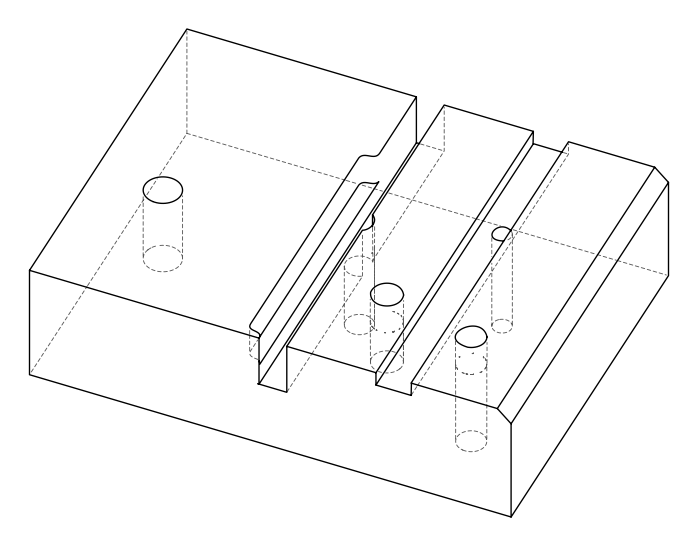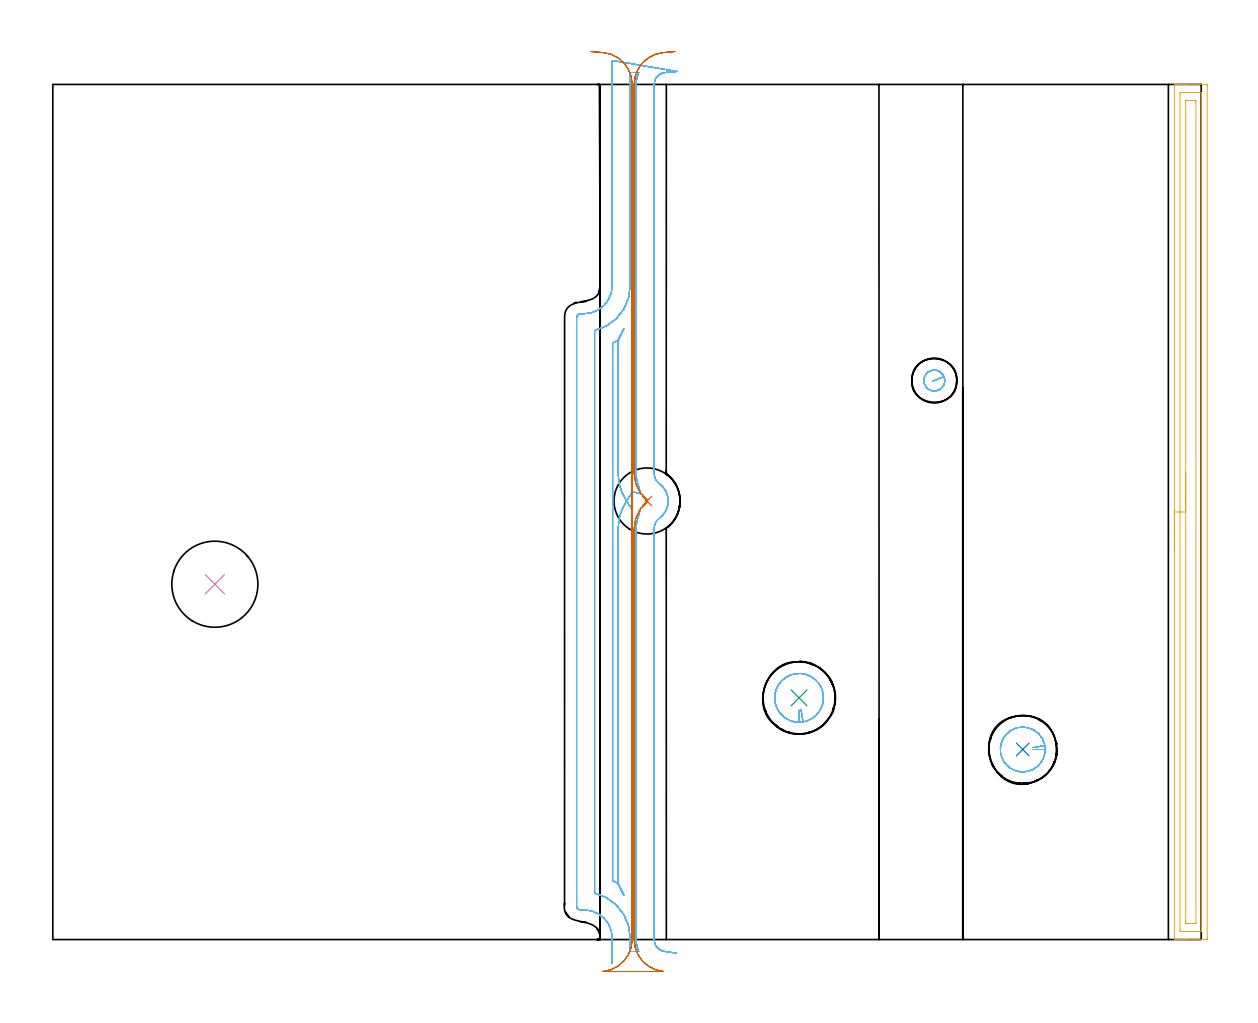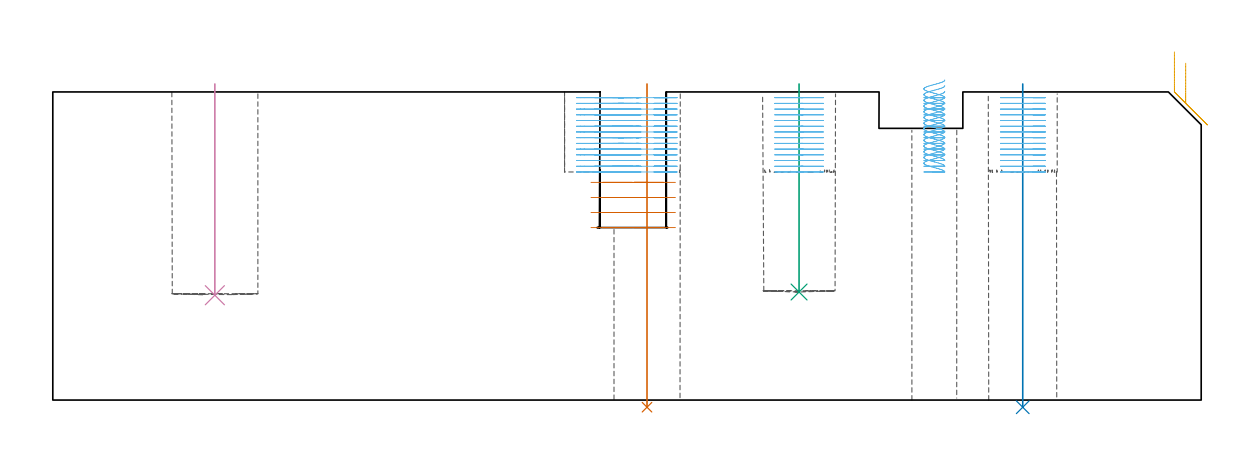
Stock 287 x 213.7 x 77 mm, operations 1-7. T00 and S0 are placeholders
(PLAN: 10 operations, 8 tool changes, 54.3 min)
(1 INDEXABLE_INSERT_DRILL_THROUGH_HOLE_FROM_SOLID | STEP1HOLE | NXT0302_004 | 0.32 min | 16448 mm3)
(2 INDEXABLE_INSERT_DRILL_THROUGH_HOLE_FROM_SOLID_1 | STEP1HOLE_1 | NXT0302_005 | 0.32 min | 17460 mm3)
(3 INDEXABLE_INSERT_DRILL_BLIND_HOLE_FROM_SOLID | STEP1POCKET | NXT0302_007 | 0.21 min | 12657 mm3)
(4 INDEXABLE_INSERT_DRILL_BLIND_HOLE_FROM_SOLID_1 | STEP1POCKET_1 | NXT0302_014 | 0.21 min | 18339 mm3)
(5 AREA_MILL | FG_CHAMFER_SURFACE | UGT0205_001 | 5.36 min | 7188 mm3)
(6 MILL_OPEN_POCKET | POCKET_OPEN | UGT0201_014 | Follow Part, ap 1.5, ae 75% | 40.43 min | 96714 mm3)
(7 MILL_RECTANGULAR_SLOT | SLOT_RECTANGULAR | NXT0201_012 | Follow Part, ap 4, ae 75% | 4.05 min | 46500 mm3)
(8 MILL_RECTANGULAR_SLOT_1 | SLOT_RECTANGULAR_1 | NXT0201_012 | Follow Part, ap 4, ae 75% | 3.05 min | 39784 mm3)
(9 SPOT_DRILL | STEP1HOLE_2 | NXT0321_9005460120000 | 0.03 min | 0 mm3)
(10 DRILL_THROUGH_HOLE_INTO_CENTER | STEP1HOLE_2 | NXT0301_083 | 0.3 min | 5597 mm3)
(TOOL NXT0302_004 | Index. Insert Drill 16.5mm [880-D1650L20-05] | D16.5 PA176 FL83 Z2)
(TOOL NXT0302_005 | Index. Insert Drill 17mm [880-D1700L20-05] | D17 PA176 FL85 Z2)
(TOOL NXT0302_007 | Index. Insert Drill 18mm [880-D1800L25-05] | D18 PA176 FL90 Z2)
(TOOL NXT0302_014 | Index. Insert Drill 21.5mm [880-D2150L25-03] | D21.5 PA176 FL65 Z2)
(TOOL UGT0205_001 | Chamfer Mill 20 x 3 x 45 deg. | D20 FL50 Z2)
(TOOL UGT0201_014 | End mill 6 mm | D6 FL24 Z4)
(TOOL NXT0201_012 | ENDMILL 16mm [2P460-1600-NA 1630] | D16 FL38 Z6)
(TOOL NXT0321_9005460120000 | NC Spot Drill, 142deg, 12mm, Carbide, Uncoated | D12 PA142 FL30 Z2)
(TOOL NXT0301_083 | Carbide Drill 11.2mm [860.1-1120-056A1-MM 2214] | D11.2 PA140 FL72 Z2)
(OP 1 INDEXABLE_INSERT_DRILL_THROUGH_HOLE_FROM_SOLID)
G17 G21 G94 G90
T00 M6
G54
G17 G0 G90 X148.5 Y109.6 S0 M3
G43 Z87. H1
G94 G81 G98 Z-1.788 F250. R79.
G80
M5
M2
(OP 2 INDEXABLE_INSERT_DRILL_THROUGH_HOLE_FROM_SOLID_1)
G17 G21 G94 G90
T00 M6
G54
G17 G0 G90 X242.4 Y47.5 S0 M3
G43 Z87. H1
G94 G81 G98 Z-1.797 F250. R79.
G80
M5
M2
(OP 3 INDEXABLE_INSERT_DRILL_BLIND_HOLE_FROM_SOLID)
G17 G21 G94 G90
T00 M6
G54
G17 G0 G90 X186.5 Y60.4 S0 M3
G43 Z87. H1
G94 G81 G98 Z27. F250. R79.
G80
M5
M2
(OP 4 INDEXABLE_INSERT_DRILL_BLIND_HOLE_FROM_SOLID_1)
G17 G21 G94 G90
T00 M6
G54
G17 G0 G90 X40.5 Y88.8 S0 M3
G43 Z87. H1
G94 G81 G98 Z26.2 F250. R79.
G80
M5
M2
(OP 5 AREA_MILL)
G17 G21 G94 G90
T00 M6
G54
G17 G0 G90 X280.3 Y96.85 S1061 M3
G43 Z87. H0
G94 G1 Y96.888 Z86.128 F250.
Y97.002 Z85.263
Y97.191 Z84.412
Y97.453 Z83.58
Y97.787 Z82.774
Y98.19 Z82.
Y98.659 Z81.264
Y99.19 Z80.572
Y99.779 Z79.929
Y100.422 Z79.339
Y101.114 Z78.808
Y101.85 Z78.34
Y102.624 Z77.937
Y103.43 Z77.603
Y104.262 Z77.341
Y105.114 Z77.152
Y105.978 Z77.038
Y106.85 Z77.
Y213.537
X280.302 Y213.691 Z76.988
X280.337 Y213.7 Z76.953
X280.701 Z76.599
X281.084 Z76.215
X281.735 Z75.56
X282.949 Z74.348
X283.512 Z73.782
X287.953 Z69.344
X288.236 Y213.698 Z69.061
X288.492 Y213.69 Z68.806
X288.499 Y213.434 Z68.799
X288.5 Y0.61 Z68.8
X288.497 Y0.264 Z68.801
X288.492 Y0.01 Z68.806
X288.235 Y0. Z69.062
X283.512 Z73.782
X282.949 Z74.348
X282.623 Z74.673
X282.061 Z75.236
X281.735 Z75.56
X281.084 Z76.215
X280.701 Z76.599
X280.337 Z76.953
X280.302 Y0.009 Z76.988
X280.3 Y0.164 Z77.
Y106.85
X281.714 Z75.586
X281.715 Y211.325 Z75.585
X281.735 Y211.69 Z75.565
X282.231 Y211.699 Z75.069
X286.177 Y211.7 Z71.123
X286.673 Y211.699 Z70.627
X287.065 Y211.69 Z70.235
X287.085 Y211.305 Z70.215
X287.086 Y211.284 Z70.214
X287.085 Y2.375 Z70.215
X287.065 Y2.01 Z70.235
X286.569 Y2.001 Z70.731
X282.623 Y2. Z74.677
X282.127 Y2.001 Z75.173
X281.735 Y2.01 Z75.565
X281.715 Y2.396 Z75.585
X281.714 Y2.416 Z75.586
Y106.85
X283.128 Z74.172
X283.129 Y209.615 Z74.171
X283.13 Y209.663 Z74.17
X283.132 Y209.686 Z74.168
X283.134 Y209.69 Z74.166
X283.152 Y209.693 Z74.148
X283.333 Y209.699 Z73.967
X285.288 Z72.012
X285.468 Y209.696 Z71.832
X285.588 Y209.69 Z71.712
X285.665 Y209.685 Z71.635
X285.667 Y209.647 Z71.633
X285.669 Y209.519 Z71.631
X285.671 Y209.134 Z71.629
Y4.085
X285.67 Y4.037 Z71.63
X285.668 Y4.014 Z71.632
X285.666 Y4.01 Z71.634
X285.648 Y4.007 Z71.652
X285.467 Y4.001 Z71.833
X283.512 Z73.788
X283.332 Y4.004 Z73.968
X283.212 Y4.01 Z74.088
X283.135 Y4.015 Z74.165
X283.133 Y4.053 Z74.167
X283.131 Y4.181 Z74.169
X283.129 Y4.566 Z74.171
X283.128 Y106.85 Z74.172
Y107.722 Z74.21
Y108.587 Z74.323
Y109.438 Z74.512
Y110.27 Z74.775
Y111.076 Z75.108
Y111.85 Z75.511
Y112.586 Z75.98
Y113.278 Z76.511
Y113.921 Z77.1
Y114.51 Z77.744
Y115.042 Z78.436
Y115.51 Z79.172
Y115.913 Z79.945
Y116.247 Z80.751
Y116.509 Z81.583
Y116.698 Z82.435
Y116.812 Z83.3
Y116.85 Z84.172
G0 Z87.
M5
M2
(OP 6 MILL_OPEN_POCKET)
G17 G21 G94 G90
T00 M6
G54
G17 G0 G90 X245. Y47.5 S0 M3
G43 Z87. H0
Z75.571
G94 G1 X248. F250.
G3 X242.4 Y53.1 R5.6 F500.
X248. Y47.5 R-5.6
X247.911 Y48.495 R5.6
G1 X244.959 Y47.962 F250.
G0 X245. Y47.5 Z74.143
G1 X248.
G3 X242.4 Y53.1 R5.6 F500.
X248. Y47.5 R-5.6
X247.911 Y48.495 R5.6
G1 X244.959 Y47.962 F250.
G0 X245. Y47.5 Z72.714
G1 X248.
G3 X242.4 Y53.1 R5.6 F500.
X248. Y47.5 R-5.6
X247.911 Y48.495 R5.6
G1 X244.959 Y47.962 F250.
G0 X245. Y47.5 Z71.286
G1 X248.
G3 X242.4 Y53.1 R5.6 F500.
X248. Y47.5 R-5.6
X247.911 Y48.495 R5.6
G1 X244.959 Y47.962 F250.
G0 X245. Y47.5 Z69.857
G1 X248.
G3 X242.4 Y53.1 R5.6 F500.
X248. Y47.5 R-5.6
X247.911 Y48.495 R5.6
G1 X244.959 Y47.962 F250.
G0 X245. Y47.5 Z68.429
G1 X248.
G3 X242.4 Y53.1 R5.6 F500.
X248. Y47.5 R-5.6
X247.911 Y48.495 R5.6
G1 X244.959 Y47.962 F250.
G0 X245. Y47.5 Z67.
G1 X248.
G3 X242.4 Y53.1 R5.6 F500.
X248. Y47.5 R-5.6
X247.911 Y48.495 R5.6
G1 X244.959 Y47.962 F250.
G0 X245. Y47.5 Z65.571
G1 X248.
G3 X242.4 Y53.1 R5.6 F500.
X248. Y47.5 R-5.6
X247.911 Y48.495 R5.6
G1 X244.959 Y47.962 F250.
G0 X245. Y47.5 Z64.143
G1 X248.
G3 X242.4 Y53.1 R5.6 F500.
X248. Y47.5 R-5.6
X247.911 Y48.495 R5.6
G1 X244.959 Y47.962 F250.
G0 X245. Y47.5 Z62.714
G1 X248.
G3 X242.4 Y53.1 R5.6 F500.
X248. Y47.5 R-5.6
X247.911 Y48.495 R5.6
G1 X244.959 Y47.962 F250.
G0 X245. Y47.5 Z61.286
G1 X248.
G3 X242.4 Y53.1 R5.6 F500.
X248. Y47.5 R-5.6
X247.911 Y48.495 R5.6
G1 X244.959 Y47.962 F250.
G0 X245. Y47.5 Z59.857
G1 X248.
G3 X242.4 Y53.1 R5.6 F500.
X248. Y47.5 R-5.6
X247.911 Y48.495 R5.6
G1 X244.959 Y47.962 F250.
G0 X245. Y47.5 Z58.429
G1 X248.
G3 X242.4 Y53.1 R5.6 F500.
X248. Y47.5 R-5.6
X247.911 Y48.495 R5.6
G1 X244.959 Y47.962 F250.
G0 X245. Y47.5 Z57.
G1 X248.
G3 X242.4 Y53.1 R5.6 F500.
X248. Y47.5 R-5.6
X247.911 Y48.495 R5.6
G1 X244.959 Y47.962 F250.
G0 Z87.
X186.5 Y57.3
Z75.571
G1 Y54.3
G3 X192.6 Y60.4 R6.1 F500.
X186.5 Y54.3 R-6.1
X187.496 Y54.382 R6.1
G1 X187.006 Y57.342 F250.
G0 X186.5 Y57.3 Z74.143
G1 Y54.3
G3 X192.6 Y60.4 R6.1 F500.
X186.5 Y54.3 R-6.1
X187.496 Y54.382 R6.1
G1 X187.006 Y57.342 F250.
G0 X186.5 Y57.3 Z72.714
G1 Y54.3
G3 X192.6 Y60.4 R6.1 F500.
X186.5 Y54.3 R-6.1
X187.496 Y54.382 R6.1
G1 X187.006 Y57.342 F250.
G0 X186.5 Y57.3 Z71.286
G1 Y54.3
G3 X192.6 Y60.4 R6.1 F500.
X186.5 Y54.3 R-6.1
X187.496 Y54.382 R6.1
G1 X187.006 Y57.342 F250.
G0 X186.5 Y57.3 Z69.857
G1 Y54.3
G3 X192.6 Y60.4 R6.1 F500.
X186.5 Y54.3 R-6.1
X187.496 Y54.382 R6.1
G1 X187.006 Y57.342 F250.
G0 X186.5 Y57.3 Z68.429
G1 Y54.3
G3 X192.6 Y60.4 R6.1 F500.
X186.5 Y54.3 R-6.1
X187.496 Y54.382 R6.1
G1 X187.006 Y57.342 F250.
G0 X186.5 Y57.3 Z67.
G1 Y54.3
G3 X192.6 Y60.4 R6.1 F500.
X186.5 Y54.3 R-6.1
X187.496 Y54.382 R6.1
G1 X187.006 Y57.342 F250.
G0 X186.5 Y57.3 Z65.571
G1 Y54.3
G3 X192.6 Y60.4 R6.1 F500.
X186.5 Y54.3 R-6.1
X187.496 Y54.382 R6.1
G1 X187.006 Y57.342 F250.
G0 X186.5 Y57.3 Z64.143
G1 Y54.3
G3 X192.6 Y60.4 R6.1 F500.
X186.5 Y54.3 R-6.1
X187.496 Y54.382 R6.1
G1 X187.006 Y57.342 F250.
G0 X186.5 Y57.3 Z62.714
G1 Y54.3
G3 X192.6 Y60.4 R6.1 F500.
X186.5 Y54.3 R-6.1
X187.496 Y54.382 R6.1
G1 X187.006 Y57.342 F250.
G0 X186.5 Y57.3 Z61.286
G1 Y54.3
G3 X192.6 Y60.4 R6.1 F500.
X186.5 Y54.3 R-6.1
X187.496 Y54.382 R6.1
G1 X187.006 Y57.342 F250.
G0 X186.5 Y57.3 Z59.857
G1 Y54.3
G3 X192.6 Y60.4 R6.1 F500.
X186.5 Y54.3 R-6.1
X187.496 Y54.382 R6.1
G1 X187.006 Y57.342 F250.
G0 X186.5 Y57.3 Z58.429
G1 Y54.3
G3 X192.6 Y60.4 R6.1 F500.
X186.5 Y54.3 R-6.1
X187.496 Y54.382 R6.1
G1 X187.006 Y57.342 F250.
G0 X186.5 Y57.3 Z57.
G1 Y54.3
G3 X192.6 Y60.4 R6.1 F500.
X186.5 Y54.3 R-6.1
X187.496 Y54.382 R6.1
G1 X187.006 Y57.342 F250.
G0 Z87.
X144.9 Y107.292
Z75.571
G1 X143.257 Y109.803
G2 X141.3 Y116.371 R12. F500.
G1 Y149.845
X142.694 Y152.65
X141.3 Y149.845
G2 X139.9 Y149.062 R16.
G1 Y14.738
G2 X141.3 Y13.955 R16.
G1 X142.694 Y11.15
X141.3 Y13.955
Y102.829
G2 X143.258 Y109.398 R12.
G1 X144.9 Y111.908 F250.
X146.943 Y111.388
X146.101 Y114.268
G2 X145.8 Y116.371 R7.5 F500.
G1 Y213.7
G2 X146.426 Y216.7 R7.5
G1 X144.3
Y163.4
G2 X135.4 Y152.198 R11.5
G1 Y11.602
G2 X144.3 Y0.4 R11.5
G1 Y-3.
X146.426
G2 X145.8 Y0. R7.5
G1 Y102.829
G2 X146.101 Y104.932 R7.5
G1 X146.943 Y107.812 F250.
G0 Z87.
X155.847 Y-3.393
Z75.571
G1 X152.877 Y-2.97
G2 X150.3 Y0. R3. F500.
G1 Y102.829
G2 X151.565 Y105.276 R3.
G3 X151.565 Y113.924 R5.3
G2 X150.3 Y116.371 R3.
G1 Y213.7
G2 X153.055 Y216.69 R3.
G1 X156.045 Y216.935 F250.
X139.8 Y219.7
Y216.7
Y163.4 F500.
G2 X132.8 Y156.4 R7.
G1 X131.9
G3 X130.9 Y155.4 R1.
G1 Y8.4
G3 X131.9 Y7.4 R1.
G1 X132.8
G2 X139.8 Y0.4 R7.
G1 Y-3.
Y-6. F250.
G0 Z87.
X144.9 Y107.291
Z74.143
G1 X143.258 Y109.802
G2 X141.3 Y116.371 R12. F500.
G1 Y149.845
X142.694 Y152.65
X141.3 Y149.845
G2 X139.9 Y149.062 R16.
G1 Y14.738
G2 X141.3 Y13.955 R16.
G1 X142.694 Y11.15
X141.3 Y13.955
Y102.829
G2 X143.258 Y109.398 R12.
G1 X144.9 Y111.909 F250.
X146.943 Y111.388
X146.101 Y114.268
G2 X145.8 Y116.371 R7.5 F500.
G1 Y213.7
G2 X146.426 Y216.7 R7.5
G1 X144.3
Y163.4
G2 X135.4 Y152.198 R11.5
G1 Y11.602
G2 X144.3 Y0.4 R11.5
G1 Y-3.
X146.426
G2 X145.8 Y0. R7.5
G1 Y102.829
G2 X146.101 Y104.933 R7.5
G1 X146.943 Y107.812 F250.
G0 Z87.
X155.847 Y-3.393
Z74.143
G1 X152.877 Y-2.97
G2 X150.3 Y0. R3. F500.
G1 Y102.829
G2 X151.565 Y105.276 R3.
G3 X151.565 Y113.924 R5.3
G2 X150.3 Y116.371 R3.
G1 Y213.7
G2 X153.055 Y216.69 R3.
G1 X156.045 Y216.935 F250.
X139.8 Y219.7
Y216.7
Y163.4 F500.
G2 X132.8 Y156.4 R7.
G1 X131.9
G3 X130.9 Y155.4 R1.
G1 Y8.4
G3 X131.9 Y7.4 R1.
G1 X132.8
G2 X139.8 Y0.4 R7.
G1 Y-3.
Y-6. F250.
G0 Z87.
X144.9 Y107.291
Z72.714
G1 X143.258 Y109.802
G2 X141.3 Y116.371 R12. F500.
G1 Y149.845
X142.694 Y152.65
X141.3 Y149.845
G2 X139.9 Y149.062 R16.
G1 Y14.738
G2 X141.3 Y13.955 R16.
G1 X142.694 Y11.15
X141.3 Y13.955
Y102.829
G2 X143.258 Y109.398 R12.
G1 X144.9 Y111.909 F250.
X146.943 Y111.388
X146.101 Y114.268
G2 X145.8 Y116.371 R7.5 F500.
G1 Y213.7
G2 X146.426 Y216.7 R7.5
G1 X144.3
Y163.4
G2 X135.4 Y152.198 R11.5
G1 Y11.602
G2 X144.3 Y0.4 R11.5
G1 Y-3.
X146.426
G2 X145.8 Y0. R7.5
G1 Y102.829
G2 X146.101 Y104.933 R7.5
G1 X146.943 Y107.812 F250.
G0 Z87.
X155.847 Y-3.393
Z72.714
G1 X152.877 Y-2.97
G2 X150.3 Y0. R3. F500.
G1 Y102.829
G2 X151.565 Y105.276 R3.
G3 X151.565 Y113.924 R5.3
G2 X150.3 Y116.371 R3.
G1 Y213.7
G2 X153.055 Y216.69 R3.
G1 X156.045 Y216.935 F250.
X139.8 Y219.7
Y216.7
Y163.4 F500.
G2 X132.8 Y156.4 R7.
G1 X131.9
G3 X130.9 Y155.4 R1.
G1 Y8.4
G3 X131.9 Y7.4 R1.
G1 X132.8
G2 X139.8 Y0.4 R7.
G1 Y-3.
Y-6. F250.
G0 Z87.
X144.9 Y107.292
Z71.286
G1 X143.257 Y109.803
G2 X141.3 Y116.371 R12. F500.
G1 Y149.845
X142.694 Y152.65
X141.3 Y149.845
G2 X139.9 Y149.062 R16.
G1 Y14.738
G2 X141.3 Y13.955 R16.
G1 X142.694 Y11.15
X141.3 Y13.955
Y102.829
G2 X143.258 Y109.397 R12.
G1 X144.9 Y111.908 F250.
X146.943 Y111.388
X146.101 Y114.268
G2 X145.8 Y116.371 R7.5 F500.
G1 Y213.7
G2 X146.426 Y216.7 R7.5
G1 X144.3
Y163.4
G2 X135.4 Y152.198 R11.5
G1 Y11.602
G2 X144.3 Y0.4 R11.5
G1 Y-3.
X146.426
G2 X145.8 Y0. R7.5
G1 Y102.829
G2 X146.101 Y104.932 R7.5
G1 X146.943 Y107.812 F250.
G0 Z87.
X155.847 Y-3.393
Z71.286
G1 X152.877 Y-2.97
G2 X150.3 Y0. R3. F500.
G1 Y102.829
G2 X151.565 Y105.276 R3.
G3 X151.565 Y113.924 R5.3
G2 X150.3 Y116.371 R3.
G1 Y213.7
G2 X153.055 Y216.69 R3.
G1 X156.045 Y216.935 F250.
X139.8 Y219.7
Y216.7
Y163.4 F500.
G2 X132.8 Y156.4 R7.
G1 X131.9
G3 X130.9 Y155.4 R1.
G1 Y8.4
G3 X131.9 Y7.4 R1.
G1 X132.8
G2 X139.8 Y0.4 R7.
G1 Y-3.
Y-6. F250.
G0 Z87.
X144.9 Y107.292
Z69.857
G1 X143.257 Y109.803
G2 X141.3 Y116.371 R12. F500.
G1 Y149.845
X142.694 Y152.65
X141.3 Y149.845
G2 X139.9 Y149.062 R16.
G1 Y14.738
G2 X141.3 Y13.955 R16.
G1 X142.694 Y11.15
X141.3 Y13.955
Y102.829
G2 X143.258 Y109.397 R12.
G1 X144.9 Y111.908 F250.
X146.943 Y111.388
X146.101 Y114.268
G2 X145.8 Y116.371 R7.5 F500.
G1 Y213.7
G2 X146.426 Y216.7 R7.5
G1 X144.3
Y163.4
G2 X135.4 Y152.198 R11.5
G1 Y11.602
G2 X144.3 Y0.4 R11.5
G1 Y-3.
X146.426
G2 X145.8 Y0. R7.5
G1 Y102.829
G2 X146.101 Y104.932 R7.5
G1 X146.943 Y107.812 F250.
G0 Z87.
X155.847 Y-3.393
Z69.857
G1 X152.877 Y-2.97
G2 X150.3 Y0. R3. F500.
G1 Y102.829
G2 X151.565 Y105.276 R3.
G3 X151.565 Y113.924 R5.3
G2 X150.3 Y116.371 R3.
G1 Y213.7
G2 X153.055 Y216.69 R3.
G1 X156.045 Y216.935 F250.
X139.8 Y219.7
Y216.7
Y163.4 F500.
G2 X132.8 Y156.4 R7.
G1 X131.9
G3 X130.9 Y155.4 R1.
G1 Y8.4
G3 X131.9 Y7.4 R1.
G1 X132.8
G2 X139.8 Y0.4 R7.
G1 Y-3.
Y-6. F250.
G0 Z87.
X144.9 Y107.292
Z68.429
G1 X143.257 Y109.803
G2 X141.3 Y116.371 R12. F500.
G1 Y149.845
X142.694 Y152.65
X141.3 Y149.845
G2 X139.9 Y149.062 R16.
G1 Y14.738
G2 X141.3 Y13.955 R16.
G1 X142.694 Y11.15
X141.3 Y13.955
Y102.829
G2 X143.258 Y109.397 R12.
G1 X144.9 Y111.908 F250.
X146.943 Y111.388
X146.101 Y114.268
G2 X145.8 Y116.371 R7.5 F500.
G1 Y213.7
G2 X146.426 Y216.7 R7.5
G1 X144.3
Y163.4
G2 X135.4 Y152.198 R11.5
G1 Y11.602
G2 X144.3 Y0.4 R11.5
G1 Y-3.
X146.426
G2 X145.8 Y0. R7.5
G1 Y102.829
G2 X146.101 Y104.932 R7.5
G1 X146.943 Y107.812 F250.
G0 Z87.
X155.847 Y-3.393
Z68.429
G1 X152.877 Y-2.97
G2 X150.3 Y0. R3. F500.
G1 Y102.829
G2 X151.565 Y105.276 R3.
G3 X151.565 Y113.924 R5.3
G2 X150.3 Y116.371 R3.
G1 Y213.7
G2 X153.055 Y216.69 R3.
G1 X156.045 Y216.935 F250.
X139.8 Y219.7
Y216.7
Y163.4 F500.
G2 X132.8 Y156.4 R7.
G1 X131.9
G3 X130.9 Y155.4 R1.
G1 Y8.4
G3 X131.9 Y7.4 R1.
G1 X132.8
G2 X139.8 Y0.4 R7.
G1 Y-3.
Y-6. F250.
G0 Z87.
X144.9 Y107.292
Z67.
G1 X143.257 Y109.803
G2 X141.3 Y116.371 R12. F500.
G1 Y149.845
X142.694 Y152.65
X141.3 Y149.845
G2 X139.9 Y149.062 R16.
G1 Y14.738
G2 X141.3 Y13.955 R16.
G1 X142.694 Y11.15
X141.3 Y13.955
Y102.829
G2 X143.258 Y109.398 R12.
G1 X144.9 Y111.908 F250.
X146.943 Y111.388
X146.101 Y114.268
G2 X145.8 Y116.371 R7.5 F500.
G1 Y213.7
G2 X146.426 Y216.7 R7.5
G1 X144.3
Y163.4
G2 X135.4 Y152.198 R11.5
G1 Y11.602
G2 X144.3 Y0.4 R11.5
G1 Y-3.
X146.426
G2 X145.8 Y0. R7.5
G1 Y102.829
G2 X146.101 Y104.932 R7.5
G1 X146.943 Y107.812 F250.
G0 Z87.
X155.847 Y-3.393
Z67.
G1 X152.877 Y-2.97
G2 X150.3 Y0. R3. F500.
G1 Y102.829
G2 X151.565 Y105.276 R3.
G3 X151.565 Y113.924 R5.3
G2 X150.3 Y116.371 R3.
G1 Y213.7
G2 X153.055 Y216.69 R3.
G1 X156.045 Y216.935 F250.
X139.8 Y219.7
Y216.7
Y163.4 F500.
G2 X132.8 Y156.4 R7.
G1 X131.9
G3 X130.9 Y155.4 R1.
G1 Y8.4
G3 X131.9 Y7.4 R1.
G1 X132.8
G2 X139.8 Y0.4 R7.
G1 Y-3.
Y-6. F250.
G0 Z87.
X144.9 Y107.291
Z65.571
G1 X143.258 Y109.802
G2 X141.3 Y116.371 R12. F500.
G1 Y149.845
X142.694 Y152.65
X141.3 Y149.845
G2 X139.9 Y149.062 R16.
G1 Y14.738
G2 X141.3 Y13.955 R16.
G1 X142.694 Y11.15
X141.3 Y13.955
Y102.829
G2 X143.258 Y109.398 R12.
G1 X144.9 Y111.909 F250.
X146.943 Y111.388
X146.101 Y114.268
G2 X145.8 Y116.371 R7.5 F500.
G1 Y213.7
G2 X146.426 Y216.7 R7.5
G1 X144.3
Y163.4
G2 X135.4 Y152.198 R11.5
G1 Y11.602
G2 X144.3 Y0.4 R11.5
G1 Y-3.
X146.426
G2 X145.8 Y0. R7.5
G1 Y102.829
G2 X146.101 Y104.933 R7.5
G1 X146.943 Y107.812 F250.
G0 Z87.
X155.847 Y-3.393
Z65.571
G1 X152.877 Y-2.97
G2 X150.3 Y0. R3. F500.
G1 Y102.829
G2 X151.565 Y105.276 R3.
G3 X151.565 Y113.924 R5.3
G2 X150.3 Y116.371 R3.
G1 Y213.7
G2 X153.055 Y216.69 R3.
G1 X156.045 Y216.935 F250.
X139.8 Y219.7
Y216.7
Y163.4 F500.
G2 X132.8 Y156.4 R7.
G1 X131.9
G3 X130.9 Y155.4 R1.
G1 Y8.4
G3 X131.9 Y7.4 R1.
G1 X132.8
G2 X139.8 Y0.4 R7.
G1 Y-3.
Y-6. F250.
G0 Z87.
X144.904 Y107.288
Z64.143
G1 X143.26 Y109.798
G2 X141.3 Y116.371 R12. F500.
G1 Y149.845
X142.694 Y152.65
X141.3 Y149.845
G2 X139.9 Y149.062 R16.
G1 Y14.738
G2 X141.3 Y13.955 R16.
G1 X142.694 Y11.15
X141.3 Y13.955
Y102.829
G2 X143.261 Y109.402 R12.
G1 X144.904 Y111.912 F250.
X146.943 Y111.388
X146.101 Y114.268
G2 X145.8 Y116.371 R7.5 F500.
G1 Y213.7
G2 X146.426 Y216.7 R7.5
G1 X144.3
Y163.4
G2 X135.4 Y152.198 R11.5
G1 Y11.602
G2 X144.3 Y0.4 R11.5
G1 Y-3.
X146.426
G2 X145.8 Y0. R7.5
G1 Y102.829
G2 X146.101 Y104.933 R7.5
G1 X146.943 Y107.813 F250.
G0 Z87.
X155.847 Y-3.393
Z64.143
G1 X152.877 Y-2.97
G2 X150.3 Y0. R3. F500.
G1 Y102.829
G2 X151.565 Y105.276 R3.
G3 X151.565 Y113.924 R5.3
G2 X150.3 Y116.371 R3.
G1 Y213.7
G2 X153.055 Y216.69 R3.
G1 X156.045 Y216.935 F250.
X139.8 Y219.7
Y216.7
Y163.4 F500.
G2 X132.8 Y156.4 R7.
G1 X131.9
G3 X130.9 Y155.4 R1.
G1 Y8.4
G3 X131.9 Y7.4 R1.
G1 X132.8
G2 X139.8 Y0.4 R7.
G1 Y-3.
Y-6. F250.
G0 Z87.
X144.904 Y107.288
Z62.714
G1 X143.26 Y109.798
G2 X141.3 Y116.371 R12. F500.
G1 Y149.845
X142.694 Y152.65
X141.3 Y149.845
G2 X139.9 Y149.062 R16.
G1 Y14.738
G2 X141.3 Y13.955 R16.
G1 X142.694 Y11.15
X141.3 Y13.955
Y102.829
G2 X143.261 Y109.402 R12.
G1 X144.904 Y111.912 F250.
X146.943 Y111.388
X146.101 Y114.268
G2 X145.8 Y116.371 R7.5 F500.
G1 Y213.7
G2 X146.426 Y216.7 R7.5
G1 X144.3
Y163.4
G2 X135.4 Y152.198 R11.5
G1 Y11.602
G2 X144.3 Y0.4 R11.5
G1 Y-3.
X146.426
G2 X145.8 Y0. R7.5
G1 Y102.829
G2 X146.101 Y104.933 R7.5
G1 X146.943 Y107.813 F250.
G0 Z87.
X155.847 Y-3.393
Z62.714
G1 X152.877 Y-2.97
G2 X150.3 Y0. R3. F500.
G1 Y102.829
G2 X151.565 Y105.276 R3.
G3 X151.565 Y113.924 R5.3
G2 X150.3 Y116.371 R3.
G1 Y213.7
G2 X153.055 Y216.69 R3.
G1 X156.045 Y216.935 F250.
X139.8 Y219.7
Y216.7
Y163.4 F500.
G2 X132.8 Y156.4 R7.
G1 X131.9
G3 X130.9 Y155.4 R1.
G1 Y8.4
G3 X131.9 Y7.4 R1.
G1 X132.8
G2 X139.8 Y0.4 R7.
G1 Y-3.
Y-6. F250.
G0 Z87.
X144.9 Y107.292
Z61.286
G1 X143.257 Y109.803
G2 X141.3 Y116.371 R12. F500.
G1 Y149.845
X142.694 Y152.65
X141.3 Y149.845
G2 X139.9 Y149.062 R16.
G1 Y14.738
G2 X141.3 Y13.955 R16.
G1 X142.694 Y11.15
X141.3 Y13.955
Y102.829
G2 X143.258 Y109.397 R12.
G1 X144.9 Y111.908 F250.
X146.943 Y111.388
X146.101 Y114.268
G2 X145.8 Y116.371 R7.5 F500.
G1 Y213.7
G2 X146.426 Y216.7 R7.5
G1 X144.3
Y163.4
G2 X135.4 Y152.198 R11.5
G1 Y11.602
G2 X144.3 Y0.4 R11.5
G1 Y-3.
X146.426
G2 X145.8 Y0. R7.5
G1 Y102.829
G2 X146.101 Y104.932 R7.5
G1 X146.943 Y107.812 F250.
G0 Z87.
X155.847 Y-3.393
Z61.286
G1 X152.877 Y-2.97
G2 X150.3 Y0. R3. F500.
G1 Y102.829
G2 X151.565 Y105.276 R3.
G3 X151.565 Y113.924 R5.3
G2 X150.3 Y116.371 R3.
G1 Y213.7
G2 X153.055 Y216.69 R3.
G1 X156.045 Y216.935 F250.
X139.8 Y219.7
Y216.7
Y163.4 F500.
G2 X132.8 Y156.4 R7.
G1 X131.9
G3 X130.9 Y155.4 R1.
G1 Y8.4
G3 X131.9 Y7.4 R1.
G1 X132.8
G2 X139.8 Y0.4 R7.
G1 Y-3.
Y-6. F250.
G0 Z87.
X144.9 Y107.292
Z59.857
G1 X143.257 Y109.803
G2 X141.3 Y116.371 R12. F500.
G1 Y149.845
X142.694 Y152.65
X141.3 Y149.845
G2 X139.9 Y149.062 R16.
G1 Y14.738
G2 X141.3 Y13.955 R16.
G1 X142.694 Y11.15
X141.3 Y13.955
Y102.829
G2 X143.258 Y109.397 R12.
G1 X144.9 Y111.908 F250.
X146.943 Y111.388
X146.101 Y114.268
G2 X145.8 Y116.371 R7.5 F500.
G1 Y213.7
G2 X146.426 Y216.7 R7.5
G1 X144.3
Y163.4
G2 X135.4 Y152.198 R11.5
G1 Y11.602
G2 X144.3 Y0.4 R11.5
G1 Y-3.
X146.426
G2 X145.8 Y0. R7.5
G1 Y102.829
G2 X146.101 Y104.932 R7.5
G1 X146.943 Y107.812 F250.
G0 Z87.
X155.847 Y-3.393
Z59.857
G1 X152.877 Y-2.97
G2 X150.3 Y0. R3. F500.
G1 Y102.829
G2 X151.565 Y105.276 R3.
G3 X151.565 Y113.924 R5.3
G2 X150.3 Y116.371 R3.
G1 Y213.7
G2 X153.055 Y216.69 R3.
G1 X156.045 Y216.935 F250.
X139.8 Y219.7
Y216.7
Y163.4 F500.
G2 X132.8 Y156.4 R7.
G1 X131.9
G3 X130.9 Y155.4 R1.
G1 Y8.4
G3 X131.9 Y7.4 R1.
G1 X132.8
G2 X139.8 Y0.4 R7.
G1 Y-3.
Y-6. F250.
G0 Z87.
X144.9 Y107.292
Z58.429
G1 X143.257 Y109.803
G2 X141.3 Y116.371 R12. F500.
G1 Y149.845
X142.694 Y152.65
X141.3 Y149.845
G2 X139.9 Y149.062 R16.
G1 Y14.738
G2 X141.3 Y13.955 R16.
G1 X142.694 Y11.15
X141.3 Y13.955
Y102.829
G2 X143.258 Y109.397 R12.
G1 X144.9 Y111.908 F250.
X146.943 Y111.388
X146.101 Y114.268
G2 X145.8 Y116.371 R7.5 F500.
G1 Y213.7
G2 X146.426 Y216.7 R7.5
G1 X144.3
Y163.4
G2 X135.4 Y152.198 R11.5
G1 Y11.602
G2 X144.3 Y0.4 R11.5
G1 Y-3.
X146.426
G2 X145.8 Y0. R7.5
G1 Y102.829
G2 X146.101 Y104.932 R7.5
G1 X146.943 Y107.812 F250.
G0 Z87.
X155.847 Y-3.393
Z58.429
G1 X152.877 Y-2.97
G2 X150.3 Y0. R3. F500.
G1 Y102.829
G2 X151.565 Y105.276 R3.
G3 X151.565 Y113.924 R5.3
G2 X150.3 Y116.371 R3.
G1 Y213.7
G2 X153.055 Y216.69 R3.
G1 X156.045 Y216.935 F250.
X139.8 Y219.7
Y216.7
Y163.4 F500.
G2 X132.8 Y156.4 R7.
G1 X131.9
G3 X130.9 Y155.4 R1.
G1 Y8.4
G3 X131.9 Y7.4 R1.
G1 X132.8
G2 X139.8 Y0.4 R7.
G1 Y-3.
Y-6. F250.
G0 Z87.
X144.9 Y107.291
Z57.
G1 X143.258 Y109.802
G2 X141.3 Y116.371 R12. F500.
G1 Y149.845
X142.694 Y152.65
X141.3 Y149.845
G2 X139.9 Y149.062 R16.
G1 Y14.738
G2 X141.3 Y13.955 R16.
G1 X142.694 Y11.15
X141.3 Y13.955
Y102.829
G2 X143.258 Y109.399 R12.
G1 X144.901 Y111.909 F250.
X146.943 Y111.388
X146.101 Y114.268
G2 X145.8 Y116.371 R7.5 F500.
G1 Y213.7
G2 X146.426 Y216.7 R7.5
G1 X144.3
Y163.4
G2 X135.4 Y152.198 R11.5
G1 Y11.602
G2 X144.3 Y0.4 R11.5
G1 Y-3.
X146.426
G2 X145.8 Y0. R7.5
G1 Y102.829
G2 X146.101 Y104.933 R7.5
G1 X146.943 Y107.812 F250.
G0 Z87.
X155.847 Y-3.393
Z57.
G1 X152.877 Y-2.97
G2 X150.3 Y0. R3. F500.
G1 Y102.829
G2 X151.565 Y105.276 R3.
G3 X151.565 Y113.924 R5.3
G2 X150.3 Y116.371 R3.
G1 Y213.7
G2 X153.055 Y216.69 R3.
G1 X156.045 Y216.935 F250.
X139.8 Y219.7
Y216.7
Y163.4 F500.
G2 X132.8 Y156.4 R7.
G1 X131.9
G3 X130.9 Y155.4 R1.
G1 Y8.4
G3 X131.9 Y7.4 R1.
G1 X132.8
G2 X139.8 Y0.4 R7.
G1 Y-3.
Y-6. F250.
G0 Z87.
X222.898 Y139.523
Z80.
G1 X222.9 Y139.861 Z79.909
X222.841 Y140.275 Z79.797
X222.716 Y140.675 Z79.685
X222.529 Y141.049 Z79.573
X222.284 Y141.388 Z79.461
X221.988 Y141.684 Z79.349
X221.649 Y141.929 Z79.237
X221.275 Y142.116 Z79.125
X220.875 Y142.241 Z79.013
X220.461 Y142.3 Z78.9
X220.139 Z78.814
X219.725 Y142.241 Z78.702
X219.325 Y142.116 Z78.59
X218.951 Y141.929 Z78.478
X218.612 Y141.684 Z78.366
X218.316 Y141.388 Z78.254
X218.071 Y141.049 Z78.141
X217.884 Y140.675 Z78.029
X217.759 Y140.275 Z77.917
X217.7 Y139.861 Z77.805
Y139.539 Z77.719
X217.759 Y139.125 Z77.607
X217.884 Y138.725 Z77.494
X218.071 Y138.351 Z77.382
X218.316 Y138.012 Z77.27
X218.612 Y137.716 Z77.158
X218.951 Y137.471 Z77.046
X219.325 Y137.284 Z76.934
X219.725 Y137.159 Z76.822
X220.139 Y137.1 Z76.71
X220.3 Z76.667
X220.461 Z76.623
X220.875 Y137.159 Z76.511
X221.275 Y137.284 Z76.399
X221.649 Y137.471 Z76.287
X221.988 Y137.716 Z76.175
X222.284 Y138.012 Z76.063
X222.529 Y138.351 Z75.951
X222.716 Y138.725 Z75.839
X222.841 Y139.125 Z75.727
X222.9 Y139.539 Z75.615
Y139.7 Z75.571
G3 X220.3 Y142.3 R2.6 F500.
X222.9 Y139.7 R-2.6
X222.71 Y140.676 R2.6
G1 X219.929 Y139.55 F250.
G0 X222.898 Y139.523 Z78.571
G1 X222.9 Y139.861 Z78.481
X222.841 Y140.275 Z78.369
X222.716 Y140.675 Z78.257
X222.529 Y141.049 Z78.144
X222.284 Y141.388 Z78.032
X221.988 Y141.684 Z77.92
X221.649 Y141.929 Z77.808
X221.275 Y142.116 Z77.696
X220.875 Y142.241 Z77.584
X220.461 Y142.3 Z77.472
X220.139 Z77.385
X219.725 Y142.241 Z77.273
X219.325 Y142.116 Z77.161
X218.951 Y141.929 Z77.049
X218.612 Y141.684 Z76.937
X218.316 Y141.388 Z76.825
X218.071 Y141.049 Z76.713
X217.884 Y140.675 Z76.601
X217.759 Y140.275 Z76.489
X217.7 Y139.861 Z76.377
Y139.539 Z76.29
X217.759 Y139.125 Z76.178
X217.884 Y138.725 Z76.066
X218.071 Y138.351 Z75.954
X218.316 Y138.012 Z75.842
X218.612 Y137.716 Z75.73
X218.951 Y137.471 Z75.618
X219.325 Y137.284 Z75.505
X219.725 Y137.159 Z75.393
X220.139 Y137.1 Z75.281
X220.3 Z75.238
X220.461 Z75.195
X220.875 Y137.159 Z75.083
X221.275 Y137.284 Z74.971
X221.649 Y137.471 Z74.859
X221.988 Y137.716 Z74.746
X222.284 Y138.012 Z74.634
X222.529 Y138.351 Z74.522
X222.716 Y138.725 Z74.41
X222.841 Y139.125 Z74.298
X222.9 Y139.539 Z74.186
Y139.7 Z74.143
G3 X220.3 Y142.3 R2.6 F500.
X222.9 Y139.7 R-2.6
X222.71 Y140.676 R2.6
G1 X219.929 Y139.55 F250.
G0 X222.898 Y139.523 Z77.143
G1 X222.9 Y139.861 Z77.052
X222.841 Y140.275 Z76.94
X222.716 Y140.675 Z76.828
X222.529 Y141.049 Z76.716
X222.284 Y141.388 Z76.604
X221.988 Y141.684 Z76.492
X221.649 Y141.929 Z76.38
X221.275 Y142.116 Z76.267
X220.875 Y142.241 Z76.155
X220.461 Y142.3 Z76.043
X220.139 Z75.957
X219.725 Y142.241 Z75.845
X219.325 Y142.116 Z75.733
X218.951 Y141.929 Z75.621
X218.612 Y141.684 Z75.508
X218.316 Y141.388 Z75.396
X218.071 Y141.049 Z75.284
X217.884 Y140.675 Z75.172
X217.759 Y140.275 Z75.06
X217.7 Y139.861 Z74.948
Y139.539 Z74.862
X217.759 Y139.125 Z74.749
X217.884 Y138.725 Z74.637
X218.071 Y138.351 Z74.525
X218.316 Y138.012 Z74.413
X218.612 Y137.716 Z74.301
X218.951 Y137.471 Z74.189
X219.325 Y137.284 Z74.077
X219.725 Y137.159 Z73.965
X220.139 Y137.1 Z73.853
X220.3 Z73.809
X220.461 Z73.766
X220.875 Y137.159 Z73.654
X221.275 Y137.284 Z73.542
X221.649 Y137.471 Z73.43
X221.988 Y137.716 Z73.318
X222.284 Y138.012 Z73.206
X222.529 Y138.351 Z73.094
X222.716 Y138.725 Z72.982
X222.841 Y139.125 Z72.87
X222.9 Y139.539 Z72.757
Y139.7 Z72.714
G3 X220.3 Y142.3 R2.6 F500.
X222.9 Y139.7 R-2.6
X222.71 Y140.676 R2.6
G1 X219.929 Y139.55 F250.
G0 X222.898 Y139.523 Z75.714
G1 X222.9 Y139.861 Z75.624
X222.841 Y140.275 Z75.511
X222.716 Y140.675 Z75.399
X222.529 Y141.049 Z75.287
X222.284 Y141.388 Z75.175
X221.988 Y141.684 Z75.063
X221.649 Y141.929 Z74.951
X221.275 Y142.116 Z74.839
X220.875 Y142.241 Z74.727
X220.461 Y142.3 Z74.615
X220.139 Z74.528
X219.725 Y142.241 Z74.416
X219.325 Y142.116 Z74.304
X218.951 Y141.929 Z74.192
X218.612 Y141.684 Z74.08
X218.316 Y141.388 Z73.968
X218.071 Y141.049 Z73.856
X217.884 Y140.675 Z73.744
X217.759 Y140.275 Z73.632
X217.7 Y139.861 Z73.519
Y139.539 Z73.433
X217.759 Y139.125 Z73.321
X217.884 Y138.725 Z73.209
X218.071 Y138.351 Z73.097
X218.316 Y138.012 Z72.985
X218.612 Y137.716 Z72.873
X218.951 Y137.471 Z72.76
X219.325 Y137.284 Z72.648
X219.725 Y137.159 Z72.536
X220.139 Y137.1 Z72.424
X220.3 Z72.381
X220.461 Z72.338
X220.875 Y137.159 Z72.226
X221.275 Y137.284 Z72.114
X221.649 Y137.471 Z72.001
X221.988 Y137.716 Z71.889
X222.284 Y138.012 Z71.777
X222.529 Y138.351 Z71.665
X222.716 Y138.725 Z71.553
X222.841 Y139.125 Z71.441
X222.9 Y139.539 Z71.329
Y139.7 Z71.286
G3 X220.3 Y142.3 R2.6 F500.
X222.9 Y139.7 R-2.6
X222.71 Y140.676 R2.6
G1 X219.929 Y139.55 F250.
G0 X222.898 Y139.523 Z74.286
G1 X222.9 Y139.861 Z74.195
X222.841 Y140.275 Z74.083
X222.716 Y140.675 Z73.971
X222.529 Y141.049 Z73.859
X222.284 Y141.388 Z73.747
X221.988 Y141.684 Z73.635
X221.649 Y141.929 Z73.522
X221.275 Y142.116 Z73.41
X220.875 Y142.241 Z73.298
X220.461 Y142.3 Z73.186
X220.139 Z73.1
X219.725 Y142.241 Z72.988
X219.325 Y142.116 Z72.876
X218.951 Y141.929 Z72.763
X218.612 Y141.684 Z72.651
X218.316 Y141.388 Z72.539
X218.071 Y141.049 Z72.427
X217.884 Y140.675 Z72.315
X217.759 Y140.275 Z72.203
X217.7 Y139.861 Z72.091
Y139.539 Z72.004
X217.759 Y139.125 Z71.892
X217.884 Y138.725 Z71.78
X218.071 Y138.351 Z71.668
X218.316 Y138.012 Z71.556
X218.612 Y137.716 Z71.444
X218.951 Y137.471 Z71.332
X219.325 Y137.284 Z71.22
X219.725 Y137.159 Z71.108
X220.139 Y137.1 Z70.996
X220.3 Z70.952
X220.461 Z70.909
X220.875 Y137.159 Z70.797
X221.275 Y137.284 Z70.685
X221.649 Y137.471 Z70.573
X221.988 Y137.716 Z70.461
X222.284 Y138.012 Z70.349
X222.529 Y138.351 Z70.237
X222.716 Y138.725 Z70.124
X222.841 Y139.125 Z70.012
X222.9 Y139.539 Z69.9
Y139.7 Z69.857
G3 X220.3 Y142.3 R2.6 F500.
X222.9 Y139.7 R-2.6
X222.71 Y140.676 R2.6
G1 X219.929 Y139.55 F250.
G0 X222.898 Y139.523 Z72.857
G1 X222.9 Y139.861 Z72.766
X222.841 Y140.275 Z72.654
X222.716 Y140.675 Z72.542
X222.529 Y141.049 Z72.43
X222.284 Y141.388 Z72.318
X221.988 Y141.684 Z72.206
X221.649 Y141.929 Z72.094
X221.275 Y142.116 Z71.982
X220.875 Y142.241 Z71.87
X220.461 Y142.3 Z71.758
X220.139 Z71.671
X219.725 Y142.241 Z71.559
X219.325 Y142.116 Z71.447
X218.951 Y141.929 Z71.335
X218.612 Y141.684 Z71.223
X218.316 Y141.388 Z71.111
X218.071 Y141.049 Z70.999
X217.884 Y140.675 Z70.886
X217.759 Y140.275 Z70.774
X217.7 Y139.861 Z70.662
Y139.539 Z70.576
X217.759 Y139.125 Z70.464
X217.884 Y138.725 Z70.352
X218.071 Y138.351 Z70.24
X218.316 Y138.012 Z70.127
X218.612 Y137.716 Z70.015
X218.951 Y137.471 Z69.903
X219.325 Y137.284 Z69.791
X219.725 Y137.159 Z69.679
X220.139 Y137.1 Z69.567
X220.3 Z69.524
X220.461 Z69.481
X220.875 Y137.159 Z69.368
X221.275 Y137.284 Z69.256
X221.649 Y137.471 Z69.144
X221.988 Y137.716 Z69.032
X222.284 Y138.012 Z68.92
X222.529 Y138.351 Z68.808
X222.716 Y138.725 Z68.696
X222.841 Y139.125 Z68.584
X222.9 Y139.539 Z68.472
Y139.7 Z68.429
G3 X220.3 Y142.3 R2.6 F500.
X222.9 Y139.7 R-2.6
X222.71 Y140.676 R2.6
G1 X219.929 Y139.55 F250.
G0 X222.898 Y139.523 Z71.429
G1 X222.9 Y139.861 Z71.338
X222.841 Y140.275 Z71.226
X222.716 Y140.675 Z71.114
X222.529 Y141.049 Z71.002
X222.284 Y141.388 Z70.889
X221.988 Y141.684 Z70.777
X221.649 Y141.929 Z70.665
X221.275 Y142.116 Z70.553
X220.875 Y142.241 Z70.441
X220.461 Y142.3 Z70.329
X220.139 Z70.243
X219.725 Y142.241 Z70.13
X219.325 Y142.116 Z70.018
X218.951 Y141.929 Z69.906
X218.612 Y141.684 Z69.794
X218.316 Y141.388 Z69.682
X218.071 Y141.049 Z69.57
X217.884 Y140.675 Z69.458
X217.759 Y140.275 Z69.346
X217.7 Y139.861 Z69.234
Y139.539 Z69.147
X217.759 Y139.125 Z69.035
X217.884 Y138.725 Z68.923
X218.071 Y138.351 Z68.811
X218.316 Y138.012 Z68.699
X218.612 Y137.716 Z68.587
X218.951 Y137.471 Z68.475
X219.325 Y137.284 Z68.363
X219.725 Y137.159 Z68.251
X220.139 Y137.1 Z68.138
X220.3 Z68.095
X220.461 Z68.052
X220.875 Y137.159 Z67.94
X221.275 Y137.284 Z67.828
X221.649 Y137.471 Z67.716
X221.988 Y137.716 Z67.604
X222.284 Y138.012 Z67.492
X222.529 Y138.351 Z67.379
X222.716 Y138.725 Z67.267
X222.841 Y139.125 Z67.155
X222.9 Y139.539 Z67.043
Y139.7 Z67.
G3 X220.3 Y142.3 R2.6 F500.
X222.9 Y139.7 R-2.6
X222.71 Y140.676 R2.6
G1 X219.929 Y139.55 F250.
G0 X222.898 Y139.523 Z70.
G1 X222.9 Y139.861 Z69.909
X222.841 Y140.275 Z69.797
X222.716 Y140.675 Z69.685
X222.529 Y141.049 Z69.573
X222.284 Y141.388 Z69.461
X221.988 Y141.684 Z69.349
X221.649 Y141.929 Z69.237
X221.275 Y142.116 Z69.125
X220.875 Y142.241 Z69.013
X220.461 Y142.3 Z68.9
X220.139 Z68.814
X219.725 Y142.241 Z68.702
X219.325 Y142.116 Z68.59
X218.951 Y141.929 Z68.478
X218.612 Y141.684 Z68.366
X218.316 Y141.388 Z68.254
X218.071 Y141.049 Z68.141
X217.884 Y140.675 Z68.029
X217.759 Y140.275 Z67.917
X217.7 Y139.861 Z67.805
Y139.539 Z67.719
X217.759 Y139.125 Z67.607
X217.884 Y138.725 Z67.495
X218.071 Y138.351 Z67.382
X218.316 Y138.012 Z67.27
X218.612 Y137.716 Z67.158
X218.951 Y137.471 Z67.046
X219.325 Y137.284 Z66.934
X219.725 Y137.159 Z66.822
X220.139 Y137.1 Z66.71
X220.3 Z66.667
X220.461 Z66.623
X220.875 Y137.159 Z66.511
X221.275 Y137.284 Z66.399
X221.649 Y137.471 Z66.287
X221.988 Y137.716 Z66.175
X222.284 Y138.012 Z66.063
X222.529 Y138.351 Z65.951
X222.716 Y138.725 Z65.839
X222.841 Y139.125 Z65.727
X222.9 Y139.539 Z65.615
Y139.7 Z65.571
G3 X220.3 Y142.3 R2.6 F500.
X222.9 Y139.7 R-2.6
X222.71 Y140.676 R2.6
G1 X219.929 Y139.55 F250.
G0 X222.898 Y139.523 Z68.571
G1 X222.9 Y139.861 Z68.481
X222.841 Y140.275 Z68.369
X222.716 Y140.675 Z68.257
X222.529 Y141.049 Z68.144
X222.284 Y141.388 Z68.032
X221.988 Y141.684 Z67.92
X221.649 Y141.929 Z67.808
X221.275 Y142.116 Z67.696
X220.875 Y142.241 Z67.584
X220.461 Y142.3 Z67.472
X220.139 Z67.385
X219.725 Y142.241 Z67.273
X219.325 Y142.116 Z67.161
X218.951 Y141.929 Z67.049
X218.612 Y141.684 Z66.937
X218.316 Y141.388 Z66.825
X218.071 Y141.049 Z66.713
X217.884 Y140.675 Z66.601
X217.759 Y140.275 Z66.489
X217.7 Y139.861 Z66.377
Y139.539 Z66.29
X217.759 Y139.125 Z66.178
X217.884 Y138.725 Z66.066
X218.071 Y138.351 Z65.954
X218.316 Y138.012 Z65.842
X218.612 Y137.716 Z65.73
X218.951 Y137.471 Z65.618
X219.325 Y137.284 Z65.506
X219.725 Y137.159 Z65.393
X220.139 Y137.1 Z65.281
X220.3 Z65.238
X220.461 Z65.195
X220.875 Y137.159 Z65.083
X221.275 Y137.284 Z64.971
X221.649 Y137.471 Z64.859
X221.988 Y137.716 Z64.747
X222.284 Y138.012 Z64.634
X222.529 Y138.351 Z64.522
X222.716 Y138.725 Z64.41
X222.841 Y139.125 Z64.298
X222.9 Y139.539 Z64.186
Y139.7 Z64.143
G3 X220.3 Y142.3 R2.6 F500.
X222.9 Y139.7 R-2.6
X222.71 Y140.676 R2.6
G1 X219.929 Y139.55 F250.
G0 X222.898 Y139.523 Z67.143
G1 X222.9 Y139.861 Z67.052
X222.841 Y140.275 Z66.94
X222.716 Y140.675 Z66.828
X222.529 Y141.049 Z66.716
X222.284 Y141.388 Z66.604
X221.988 Y141.684 Z66.492
X221.649 Y141.929 Z66.38
X221.275 Y142.116 Z66.268
X220.875 Y142.241 Z66.155
X220.461 Y142.3 Z66.043
X220.139 Z65.957
X219.725 Y142.241 Z65.845
X219.325 Y142.116 Z65.733
X218.951 Y141.929 Z65.621
X218.612 Y141.684 Z65.509
X218.316 Y141.388 Z65.396
X218.071 Y141.049 Z65.284
X217.884 Y140.675 Z65.172
X217.759 Y140.275 Z65.06
X217.7 Y139.861 Z64.948
Y139.539 Z64.862
X217.759 Y139.125 Z64.75
X217.884 Y138.725 Z64.637
X218.071 Y138.351 Z64.525
X218.316 Y138.012 Z64.413
X218.612 Y137.716 Z64.301
X218.951 Y137.471 Z64.189
X219.325 Y137.284 Z64.077
X219.725 Y137.159 Z63.965
X220.139 Y137.1 Z63.853
X220.3 Z63.81
X220.461 Z63.766
X220.875 Y137.159 Z63.654
X221.275 Y137.284 Z63.542
X221.649 Y137.471 Z63.43
X221.988 Y137.716 Z63.318
X222.284 Y138.012 Z63.206
X222.529 Y138.351 Z63.094
X222.716 Y138.725 Z62.982
X222.841 Y139.125 Z62.87
X222.9 Y139.539 Z62.757
Y139.7 Z62.714
G3 X220.3 Y142.3 R2.6 F500.
X222.9 Y139.7 R-2.6
X222.71 Y140.676 R2.6
G1 X219.929 Y139.55 F250.
G0 X222.898 Y139.523 Z65.714
G1 X222.9 Y139.861 Z65.624
X222.841 Y140.275 Z65.512
X222.716 Y140.675 Z65.399
X222.529 Y141.049 Z65.287
X222.284 Y141.388 Z65.175
X221.988 Y141.684 Z65.063
X221.649 Y141.929 Z64.951
X221.275 Y142.116 Z64.839
X220.875 Y142.241 Z64.727
X220.461 Y142.3 Z64.615
X220.139 Z64.528
X219.725 Y142.241 Z64.416
X219.325 Y142.116 Z64.304
X218.951 Y141.929 Z64.192
X218.612 Y141.684 Z64.08
X218.316 Y141.388 Z63.968
X218.071 Y141.049 Z63.856
X217.884 Y140.675 Z63.744
X217.759 Y140.275 Z63.632
X217.7 Y139.861 Z63.519
Y139.539 Z63.433
X217.759 Y139.125 Z63.321
X217.884 Y138.725 Z63.209
X218.071 Y138.351 Z63.097
X218.316 Y138.012 Z62.985
X218.612 Y137.716 Z62.873
X218.951 Y137.471 Z62.76
X219.325 Y137.284 Z62.648
X219.725 Y137.159 Z62.536
X220.139 Y137.1 Z62.424
X220.3 Z62.381
X220.461 Z62.338
X220.875 Y137.159 Z62.226
X221.275 Y137.284 Z62.114
X221.649 Y137.471 Z62.001
X221.988 Y137.716 Z61.889
X222.284 Y138.012 Z61.777
X222.529 Y138.351 Z61.665
X222.716 Y138.725 Z61.553
X222.841 Y139.125 Z61.441
X222.9 Y139.539 Z61.329
Y139.7 Z61.286
G3 X220.3 Y142.3 R2.6 F500.
X222.9 Y139.7 R-2.6
X222.71 Y140.676 R2.6
G1 X219.929 Y139.55 F250.
G0 X222.898 Y139.523 Z64.286
G1 X222.9 Y139.861 Z64.195
X222.841 Y140.275 Z64.083
X222.716 Y140.675 Z63.971
X222.529 Y141.049 Z63.859
X222.284 Y141.388 Z63.747
X221.988 Y141.684 Z63.635
X221.649 Y141.929 Z63.522
X221.275 Y142.116 Z63.41
X220.875 Y142.241 Z63.298
X220.461 Y142.3 Z63.186
X220.139 Z63.1
X219.725 Y142.241 Z62.988
X219.325 Y142.116 Z62.876
X218.951 Y141.929 Z62.763
X218.612 Y141.684 Z62.651
X218.316 Y141.388 Z62.539
X218.071 Y141.049 Z62.427
X217.884 Y140.675 Z62.315
X217.759 Y140.275 Z62.203
X217.7 Y139.861 Z62.091
Y139.539 Z62.004
X217.759 Y139.125 Z61.892
X217.884 Y138.725 Z61.78
X218.071 Y138.351 Z61.668
X218.316 Y138.012 Z61.556
X218.612 Y137.716 Z61.444
X218.951 Y137.471 Z61.332
X219.325 Y137.284 Z61.22
X219.725 Y137.159 Z61.108
X220.139 Y137.1 Z60.996
X220.3 Z60.952
X220.461 Z60.909
X220.875 Y137.159 Z60.797
X221.275 Y137.284 Z60.685
X221.649 Y137.471 Z60.573
X221.988 Y137.716 Z60.461
X222.284 Y138.012 Z60.349
X222.529 Y138.351 Z60.237
X222.716 Y138.725 Z60.125
X222.841 Y139.125 Z60.012
X222.9 Y139.539 Z59.9
Y139.7 Z59.857
G3 X220.3 Y142.3 R2.6 F500.
X222.9 Y139.7 R-2.6
X222.71 Y140.676 R2.6
G1 X219.929 Y139.55 F250.
G0 X222.898 Y139.523 Z62.857
G1 X222.9 Y139.861 Z62.766
X222.841 Y140.275 Z62.654
X222.716 Y140.675 Z62.542
X222.529 Y141.049 Z62.43
X222.284 Y141.388 Z62.318
X221.988 Y141.684 Z62.206
X221.649 Y141.929 Z62.094
X221.275 Y142.116 Z61.982
X220.875 Y142.241 Z61.87
X220.461 Y142.3 Z61.758
X220.139 Z61.671
X219.725 Y142.241 Z61.559
X219.325 Y142.116 Z61.447
X218.951 Y141.929 Z61.335
X218.612 Y141.684 Z61.223
X218.316 Y141.388 Z61.111
X218.071 Y141.049 Z60.999
X217.884 Y140.675 Z60.887
X217.759 Y140.275 Z60.774
X217.7 Y139.861 Z60.662
Y139.539 Z60.576
X217.759 Y139.125 Z60.464
X217.884 Y138.725 Z60.352
X218.071 Y138.351 Z60.24
X218.316 Y138.012 Z60.128
X218.612 Y137.716 Z60.015
X218.951 Y137.471 Z59.903
X219.325 Y137.284 Z59.791
X219.725 Y137.159 Z59.679
X220.139 Y137.1 Z59.567
X220.3 Z59.524
X220.461 Z59.481
X220.875 Y137.159 Z59.369
X221.275 Y137.284 Z59.256
X221.649 Y137.471 Z59.144
X221.988 Y137.716 Z59.032
X222.284 Y138.012 Z58.92
X222.529 Y138.351 Z58.808
X222.716 Y138.725 Z58.696
X222.841 Y139.125 Z58.584
X222.9 Y139.539 Z58.472
Y139.7 Z58.429
G3 X220.3 Y142.3 R2.6 F500.
X222.9 Y139.7 R-2.6
X222.71 Y140.676 R2.6
G1 X219.929 Y139.55 F250.
G0 X222.898 Y139.523 Z61.429
G1 X222.9 Y139.861 Z61.338
X222.841 Y140.275 Z61.226
X222.716 Y140.675 Z61.114
X222.529 Y141.049 Z61.002
X222.284 Y141.388 Z60.89
X221.988 Y141.684 Z60.777
X221.649 Y141.929 Z60.665
X221.275 Y142.116 Z60.553
X220.875 Y142.241 Z60.441
X220.461 Y142.3 Z60.329
X220.139 Z60.243
X219.725 Y142.241 Z60.131
X219.325 Y142.116 Z60.018
X218.951 Y141.929 Z59.906
X218.612 Y141.684 Z59.794
X218.316 Y141.388 Z59.682
X218.071 Y141.049 Z59.57
X217.884 Y140.675 Z59.458
X217.759 Y140.275 Z59.346
X217.7 Y139.861 Z59.234
Y139.539 Z59.147
X217.759 Y139.125 Z59.035
X217.884 Y138.725 Z58.923
X218.071 Y138.351 Z58.811
X218.316 Y138.012 Z58.699
X218.612 Y137.716 Z58.587
X218.951 Y137.471 Z58.475
X219.325 Y137.284 Z58.363
X219.725 Y137.159 Z58.251
X220.139 Y137.1 Z58.139
X220.3 Z58.095
X220.461 Z58.052
X220.875 Y137.159 Z57.94
X221.275 Y137.284 Z57.828
X221.649 Y137.471 Z57.716
X221.988 Y137.716 Z57.604
X222.284 Y138.012 Z57.492
X222.529 Y138.351 Z57.38
X222.716 Y138.725 Z57.267
X222.841 Y139.125 Z57.155
X222.9 Y139.539 Z57.043
Y139.7 Z57.
G3 X220.3 Y142.3 R2.6 F500.
X222.9 Y139.7 R-2.6
X222.71 Y140.676 R2.6
G1 X219.929 Y139.55 F250.
G0 Z87.
M5
M2
(OP 7 MILL_RECTANGULAR_SLOT)
G17 G21 G94 G90
T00 M6
G54
G17 G0 G90 X134.503 Y221.93 S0 M3
G43 Z87. H1
Z54.4
G94 G1 X137.492 Y221.67 F250.
G2 X144.8 Y213.7 R8. F500.
G1 Y0.
G2 X137.492 Y-7.97 R8.
G1 Y-8.
X152.608
Y-7.97
G2 X145.3 Y0. R8.
G1 Y102.829
G2 X148.611 Y109.311 R8.
G1 X148.608 Y109.32
G2 X148.608 Y109.88 R-0.3
G1 X148.611 Y109.889
G2 X145.3 Y116.371 R8.
G1 Y213.7
G2 X152.608 Y221.67 R8.
G1 X155.597 Y221.93 F250.
G0 X134.503 Z50.633
G1 X137.492 Y221.67
G2 X144.8 Y213.7 R8. F500.
G1 Y0.
G2 X137.492 Y-7.97 R8.
G1 Y-8.
X152.608
Y-7.97
G2 X145.3 Y0. R8.
G1 Y102.829
G2 X148.611 Y109.311 R8.
G1 X148.608 Y109.32
G2 X148.608 Y109.88 R-0.3
G1 X148.611 Y109.889
G2 X145.3 Y116.371 R8.
G1 Y213.7
G2 X152.608 Y221.67 R8.
G1 X155.597 Y221.93 F250.
G0 X134.503 Z46.867
G1 X137.492 Y221.67
G2 X144.8 Y213.7 R8. F500.
G1 Y0.
G2 X137.492 Y-7.97 R8.
G1 Y-8.
X152.608
Y-7.97
G2 X145.3 Y0. R8.
G1 Y102.829
G2 X148.611 Y109.311 R8.
G1 X148.608 Y109.32
G2 X148.608 Y109.88 R-0.3
G1 X148.611 Y109.889
G2 X145.3 Y116.371 R8.
G1 Y213.7
G2 X152.608 Y221.67 R8.
G1 X155.597 Y221.93 F250.
G0 X134.503 Z43.1
G1 X137.492 Y221.67
G2 X144.8 Y213.7 R8. F500.
G1 Y0.
G2 X137.492 Y-7.97 R8.
G1 Y-8.
X152.608
Y-7.97
G2 X145.3 Y0. R8.
G1 Y102.829
G2 X148.611 Y109.311 R8.
G1 X148.608 Y109.32
G2 X148.608 Y109.88 R-0.3
G1 X148.611 Y109.889
G2 X145.3 Y116.371 R8.
G1 Y213.7
G2 X152.608 Y221.67 R8.
G1 X155.597 Y221.93 F250.
G0 Z87.
M5
M2
